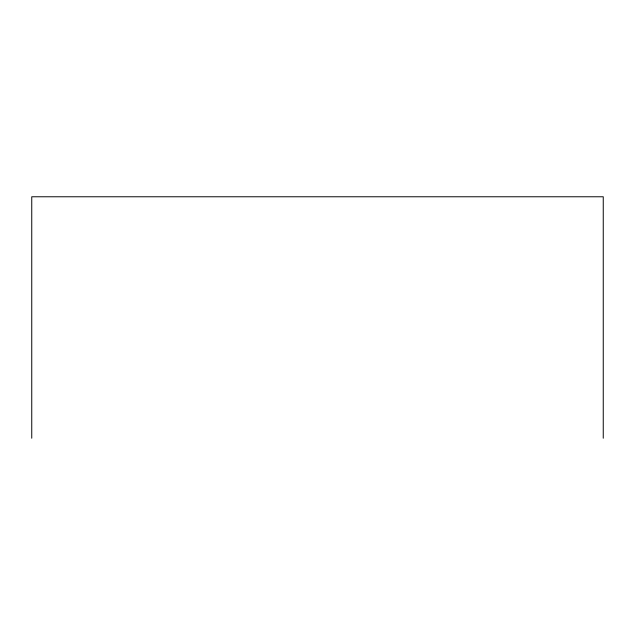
<?xml version="1.0" encoding="UTF-8"?>
<svg xmlns="http://www.w3.org/2000/svg" width="635" height="635" viewBox="0 0 635 635"><rect width="100%" height="100%" fill="white"/><g stroke="black" fill="none" stroke-linecap="round" stroke-linejoin="round"><path stroke-width="0.95" d="M603.25 438.229L603.25 196.771L31.75 196.771L31.75 438.229"/></g></svg>
